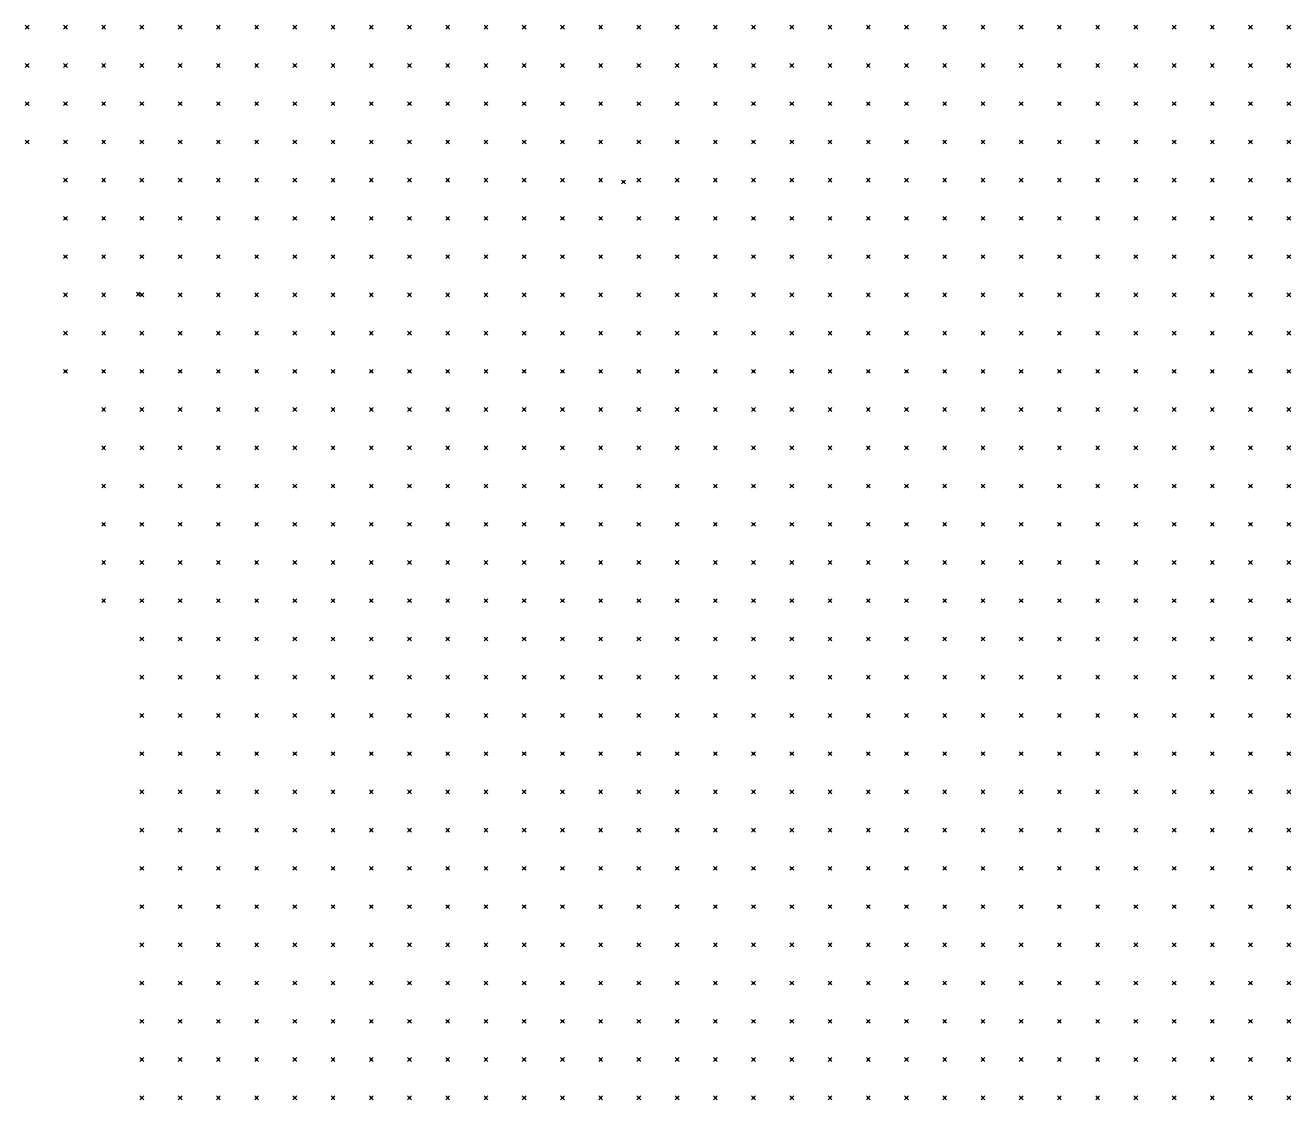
# Model space of a CAD drawing. Header units: metres. Extents: x 441556 to 446409, y 432338 to 461058.
# Drawn here: x 442424.8 to 442524, y 456023.1 to 456107.4 of the extents above; entities that cross this region are included whole.
import ezdxf

# ---------------------------------------------------------------- set-up
doc = ezdxf.new("R2010")
doc.units = ezdxf.units.M
doc.header["$MEASUREMENT"] = 0
doc.header["$PDMODE"] = 35
doc.header["$PDSIZE"] = 0.15
doc.layers.add('DTM-NOK-RevN_LIDAR_co_lidar', color=91, linetype='Continuous', lineweight=0)

msp = doc.modelspace()

# ---------------------------------------------------------------- linework, layer by layer
at = {"layer": 'DTM-NOK-RevN_LIDAR_co_lidar'}
for p in [(442424.907, 456107.248, 469.685), (442427.907, 456107.248, 470.584), (442430.906, 456107.248, 471.446), (442433.905, 456107.248, 471.819), (442436.905, 456107.248, 471.582), (442439.904, 456107.248, 470.623), (442442.903, 456107.248, 468.998), (442445.903, 456107.248, 466.921), (442448.902, 456107.248, 464.47), (442451.901, 456107.248, 462.023), (442454.901, 456107.248, 460.288), (442457.9, 456107.248, 459.197), (442460.9, 456107.248, 458.911), (442463.899, 456107.248, 458.748), (442466.898, 456107.248, 457.806), (442469.898, 456107.248, 458.006), (442472.897, 456107.248, 455.093), (442475.896, 456107.248, 456.347), (442478.896, 456107.248, 452.724), (442481.895, 456107.248, 444.944), (442484.894, 456107.248, 439.012), (442487.894, 456107.248, 438.399), (442490.893, 456107.248, 437.875), (442493.892, 456107.248, 435.14), (442496.892, 456107.248, 431.186), (442499.891, 456107.248, 426.348), (442502.89, 456107.248, 419.134), (442505.89, 456107.248, 411.948), (442508.889, 456107.248, 407.521), (442511.888, 456107.248, 405.025), (442514.888, 456107.248, 403.216), (442517.887, 456107.248, 401.283), (442520.886, 456107.248, 398.079), (442523.886, 456107.248, 393.665), (442424.907, 456104.248, 472.847), (442427.907, 456104.248, 473.996), (442430.906, 456104.248, 474.575), (442433.905, 456104.248, 474.472), (442436.905, 456104.248, 473.601), (442439.904, 456104.248, 471.986), (442442.903, 456104.248, 470.127), (442445.903, 456104.248, 467.993), (442448.902, 456104.248, 465.688), (442451.901, 456104.248, 463.746), (442454.901, 456104.248, 462.251), (442457.9, 456104.248, 461.977), (442460.9, 456104.248, 462.236), (442463.899, 456104.248, 462.502), (442466.898, 456104.248, 462.323), (442469.898, 456104.248, 462.473), (442472.897, 456104.248, 460.934), (442475.896, 456104.248, 459.719), (442478.896, 456104.248, 457.212), (442481.895, 456104.248, 450.014), (442484.894, 456104.248, 444.156), (442487.894, 456104.248, 442.036), (442490.893, 456104.248, 441.218), (442493.892, 456104.248, 437.589), (442496.892, 456104.248, 432.574), (442499.891, 456104.248, 426.948), (442502.89, 456104.248, 420.486), (442505.89, 456104.248, 413.694), (442508.889, 456104.248, 408.922), (442511.888, 456104.248, 406.415), (442514.888, 456104.248, 404.281), (442517.887, 456104.248, 402.571), (442520.886, 456104.248, 400.655), (442523.886, 456104.248, 397.802), (442424.907, 456101.249, 475.872), (442427.907, 456101.249, 476.611), (442430.906, 456101.249, 477.325), (442433.905, 456101.249, 477.409), (442436.905, 456101.249, 475.906), (442439.904, 456101.249, 473.752), (442442.903, 456101.249, 471.623), (442445.903, 456101.249, 469.459), (442448.902, 456101.249, 467.409), (442451.901, 456101.249, 465.498), (442454.901, 456101.249, 464.436), (442457.9, 456101.249, 464.496), (442460.9, 456101.249, 465.133), (442463.899, 456101.249, 465.734), (442466.898, 456101.249, 465.178), (442469.898, 456101.249, 465.282), (442472.897, 456101.249, 463.732), (442475.896, 456101.249, 460.366), (442478.896, 456101.249, 458.056), (442481.895, 456101.249, 453.101), (442484.894, 456101.249, 447.764), (442487.894, 456101.249, 443.808), (442490.893, 456101.249, 441.497), (442493.892, 456101.249, 438.174), (442496.892, 456101.249, 434.677), (442499.891, 456101.249, 429.878), (442502.89, 456101.249, 424.05), (442505.89, 456101.249, 417.565), (442508.889, 456101.249, 412.153), (442511.888, 456101.249, 408.67), (442514.888, 456101.249, 405.726), (442517.887, 456101.249, 403.74), (442520.886, 456101.249, 402.789), (442523.886, 456101.249, 402.004), (442424.907, 456098.25, 478.727), (442427.907, 456098.25, 479.543), (442430.906, 456098.25, 480.001), (442433.905, 456098.25, 480.124), (442436.905, 456098.25, 478.667), (442439.904, 456098.25, 476.006), (442442.903, 456098.25, 473.533), (442445.903, 456098.25, 471.543), (442448.902, 456098.25, 469.724), (442451.901, 456098.25, 468.073), (442454.901, 456098.25, 467.339), (442457.9, 456098.25, 467.558), (442460.9, 456098.25, 467.748), (442463.899, 456098.25, 467.781), (442466.898, 456098.25, 467.678), (442469.898, 456098.25, 467.17), (442472.897, 456098.25, 464.821), (442475.896, 456098.25, 462.704), (442478.896, 456098.25, 458.257), (442481.895, 456098.25, 453.067), (442484.894, 456098.25, 449.393), (442487.894, 456098.25, 444.919), (442490.893, 456098.25, 442.367), (442493.892, 456098.25, 439.134), (442496.892, 456098.25, 436.052), (442499.891, 456098.25, 432.593), (442502.89, 456098.25, 429.13), (442505.89, 456098.25, 424.127), (442508.889, 456098.25, 417.986), (442511.888, 456098.25, 412.569), (442514.888, 456098.25, 408.141), (442517.887, 456098.25, 405.497), (442520.886, 456098.25, 403.785), (442523.886, 456098.25, 403.074), (442427.907, 456095.25, 482.233), (442430.906, 456095.25, 482.851), (442433.905, 456095.25, 483.269), (442436.905, 456095.25, 482.008), (442439.904, 456095.25, 478.759), (442442.903, 456095.25, 475.741), (442445.903, 456095.25, 473.667), (442448.902, 456095.25, 471.826), (442451.901, 456095.25, 470.532), (442454.901, 456095.25, 469.549), (442457.9, 456095.25, 469.534), (442460.9, 456095.25, 469.705), (442463.899, 456095.25, 469.56), (442466.898, 456095.25, 469.175), (442469.898, 456095.25, 468.125), (442471.688, 456095.11, 467.668), (442472.897, 456095.25, 466.775), (442475.896, 456095.25, 463.416), (442478.896, 456095.25, 460.433), (442481.895, 456095.25, 455.939), (442484.894, 456095.25, 453.059), (442487.894, 456095.25, 447.777), (442490.893, 456095.25, 443.482), (442493.892, 456095.25, 440.565), (442496.892, 456095.25, 437.712), (442499.891, 456095.25, 434.392), (442502.89, 456095.25, 431.028), (442505.89, 456095.25, 427.564), (442508.889, 456095.25, 423.47), (442511.888, 456095.25, 418.373), (442514.888, 456095.25, 413.006), (442517.887, 456095.25, 408.695), (442520.886, 456095.25, 405.513), (442523.886, 456095.25, 403.828), (442427.907, 456092.251, 484.926), (442430.906, 456092.251, 485.578), (442433.905, 456092.251, 486.065), (442436.905, 456092.251, 485.105), (442439.904, 456092.251, 482.358), (442442.903, 456092.251, 479.008), (442445.903, 456092.251, 476.088), (442448.902, 456092.251, 474.06), (442451.901, 456092.251, 472.86), (442454.901, 456092.251, 471.97), (442457.9, 456092.251, 471.477), (442460.9, 456092.251, 471.132), (442463.899, 456092.251, 470.762), (442466.898, 456092.251, 469.931), (442469.898, 456092.251, 468.369), (442472.897, 456092.251, 466.804), (442475.896, 456092.251, 463.345), (442478.896, 456092.251, 460.343), (442481.895, 456092.251, 458.107), (442484.894, 456092.251, 454.957), (442487.894, 456092.251, 450.618), (442490.893, 456092.251, 444.483), (442493.892, 456092.251, 441.332), (442496.892, 456092.251, 438.594), (442499.891, 456092.251, 435.478), (442502.89, 456092.251, 432.205), (442505.89, 456092.251, 428.951), (442508.889, 456092.251, 425.787), (442511.888, 456092.251, 422.161), (442514.888, 456092.251, 417.32), (442517.887, 456092.251, 412.156), (442520.886, 456092.251, 408.641), (442523.886, 456092.251, 405.266), (442427.907, 456089.251, 488.082), (442430.906, 456089.251, 488.5), (442433.905, 456089.251, 487.878), (442436.905, 456089.251, 486.393), (442439.904, 456089.251, 484.294), (442442.903, 456089.251, 482.074), (442445.903, 456089.251, 479.402), (442448.902, 456089.251, 476.672), (442451.901, 456089.251, 475.058), (442454.901, 456089.251, 473.701), (442457.9, 456089.251, 472.809), (442460.9, 456089.251, 471.99), (442463.899, 456089.251, 471.08), (442466.898, 456089.251, 469.198), (442469.898, 456089.251, 467.455), (442472.897, 456089.251, 465.687), (442475.896, 456089.251, 463.247), (442478.896, 456089.251, 460.08), (442481.895, 456089.251, 457.66), (442484.894, 456089.251, 452.959), (442487.894, 456089.251, 450.289), (442490.893, 456089.251, 445.246), (442493.892, 456089.251, 441.967), (442496.892, 456089.251, 439.447), (442499.891, 456089.251, 436.482), (442502.89, 456089.251, 432.923), (442505.89, 456089.251, 429.411), (442508.889, 456089.251, 426.208), (442511.888, 456089.251, 422.89), (442514.888, 456089.251, 419.615), (442517.887, 456089.251, 416.135), (442520.886, 456089.251, 411.955), (442523.886, 456089.251, 408.227), (442427.907, 456086.252, 489.722), (442430.906, 456086.252, 489.168), (442433.625, 456086.303, 488.309), (442433.905, 456086.252, 487.926), (442436.905, 456086.252, 486.209), (442439.904, 456086.252, 484.294), (442442.903, 456086.252, 482.225), (442445.903, 456086.252, 480.026), (442448.902, 456086.252, 478.034), (442451.901, 456086.252, 476.274), (442454.901, 456086.252, 474.499), (442457.9, 456086.252, 473.25), (442460.9, 456086.252, 472.203), (442463.899, 456086.252, 470.834), (442466.898, 456086.252, 467.471), (442469.898, 456086.252, 466.357), (442472.897, 456086.252, 464.738), (442475.896, 456086.252, 462.273), (442478.896, 456086.252, 459.365), (442481.895, 456086.252, 456.404), (442484.894, 456086.252, 452.899), (442487.894, 456086.252, 450.251), (442490.893, 456086.252, 445.71), (442493.892, 456086.252, 442.369), (442496.892, 456086.252, 439.473), (442499.891, 456086.252, 436.158), (442502.89, 456086.252, 432.975), (442505.89, 456086.252, 429.829), (442508.889, 456086.252, 426.51), (442511.888, 456086.252, 423.139), (442514.888, 456086.252, 419.957), (442517.887, 456086.252, 417.145), (442520.886, 456086.252, 414.102), (442523.886, 456086.252, 410.431), (442427.907, 456083.253, 490.024), (442430.906, 456083.253, 488.738), (442433.905, 456083.253, 487.216), (442436.905, 456083.253, 485.428), (442439.904, 456083.253, 483.538), (442442.903, 456083.253, 481.604), (442445.903, 456083.253, 479.726), (442448.902, 456083.253, 477.914), (442451.901, 456083.253, 475.962), (442454.901, 456083.253, 474.123), (442457.9, 456083.253, 472.68), (442460.9, 456083.253, 471.292), (442463.899, 456083.253, 469.348), (442466.898, 456083.253, 466.749), (442469.898, 456083.253, 465.478), (442472.897, 456083.253, 463.791), (442475.896, 456083.253, 461.924), (442478.896, 456083.253, 458.957), (442481.895, 456083.253, 456.176), (442484.894, 456083.253, 453.39), (442487.894, 456083.253, 450.037), (442490.893, 456083.253, 445.601), (442493.892, 456083.253, 441.967), (442496.892, 456083.253, 438.942), (442499.891, 456083.253, 435.659), (442502.89, 456083.253, 432.483), (442505.89, 456083.253, 429.467), (442508.889, 456083.253, 426.406), (442511.888, 456083.253, 423.234), (442514.888, 456083.253, 420.064), (442517.887, 456083.253, 417.078), (442520.886, 456083.253, 413.788), (442523.886, 456083.253, 410.698), (442427.907, 456080.253, 489.855), (442430.906, 456080.253, 488.072), (442433.905, 456080.253, 486.315), (442436.905, 456080.253, 484.607), (442439.904, 456080.253, 482.82), (442442.903, 456080.253, 480.917), (442445.903, 456080.253, 479.055), (442448.902, 456080.253, 477.205), (442451.901, 456080.253, 475.27), (442454.901, 456080.253, 473.512), (442457.9, 456080.253, 471.72), (442460.9, 456080.253, 470), (442463.899, 456080.253, 467.93), (442466.898, 456080.253, 465.835), (442469.898, 456080.253, 464.482), (442472.897, 456080.253, 462.656), (442475.896, 456080.253, 460.575), (442478.896, 456080.253, 457.978), (442481.895, 456080.253, 454.7), (442484.894, 456080.253, 451.92), (442487.894, 456080.253, 448.19), (442490.893, 456080.253, 444.892), (442493.892, 456080.253, 441.576), (442496.892, 456080.253, 438.442), (442499.891, 456080.253, 435.223), (442502.89, 456080.253, 431.855), (442505.89, 456080.253, 428.575), (442508.889, 456080.253, 425.564), (442511.888, 456080.253, 422.593), (442514.888, 456080.253, 419.345), (442517.887, 456080.253, 416.048), (442520.886, 456080.253, 412.702), (442523.886, 456080.253, 409.276), (442430.906, 456077.254, 487.494), (442433.905, 456077.254, 485.671), (442436.905, 456077.254, 483.781), (442439.904, 456077.254, 481.903), (442442.903, 456077.254, 480.1), (442445.903, 456077.254, 478.202), (442448.902, 456077.254, 476.16), (442451.901, 456077.254, 474.266), (442454.901, 456077.254, 472.556), (442457.9, 456077.254, 470.766), (442460.9, 456077.254, 468.983), (442463.899, 456077.254, 467.02), (442466.898, 456077.254, 465.188), (442469.898, 456077.254, 463.247), (442472.897, 456077.254, 461.06), (442475.896, 456077.254, 459.289), (442478.896, 456077.254, 457.037), (442481.895, 456077.254, 453.731), (442484.894, 456077.254, 451.035), (442487.894, 456077.254, 447.772), (442490.893, 456077.254, 445.343), (442493.892, 456077.254, 441.164), (442496.892, 456077.254, 437.419), (442499.891, 456077.254, 434.195), (442502.89, 456077.254, 430.776), (442505.89, 456077.254, 427.398), (442508.889, 456077.254, 424.099), (442511.888, 456077.254, 420.806), (442514.888, 456077.254, 417.743), (442517.887, 456077.254, 414.472), (442520.886, 456077.254, 410.571), (442523.886, 456077.254, 407.687), (442430.906, 456074.255, 486.743), (442433.905, 456074.255, 484.644), (442436.905, 456074.255, 482.843), (442439.904, 456074.255, 481.004), (442442.903, 456074.255, 479.055), (442445.903, 456074.255, 477.193), (442448.902, 456074.255, 475.21), (442451.901, 456074.255, 473.279), (442454.901, 456074.255, 471.464), (442457.9, 456074.255, 469.67), (442460.9, 456074.255, 467.723), (442463.899, 456074.255, 465.712), (442466.898, 456074.255, 463.873), (442469.898, 456074.255, 461.82), (442472.897, 456074.255, 459.787), (442475.896, 456074.255, 457.796), (442478.896, 456074.255, 455.45), (442481.895, 456074.255, 453.248), (442484.894, 456074.255, 450.165), (442487.894, 456074.255, 447.689), (442490.893, 456074.255, 443.973), (442493.892, 456074.255, 440.244), (442496.892, 456074.255, 436.953), (442499.891, 456074.255, 433.638), (442502.89, 456074.255, 430.003), (442505.89, 456074.255, 426.105), (442508.889, 456074.255, 422.413), (442511.888, 456074.255, 419.092), (442514.888, 456074.255, 416.031), (442517.887, 456074.255, 412.739), (442520.886, 456074.255, 408.864), (442523.886, 456074.255, 406.559), (442430.906, 456071.255, 485.966), (442433.905, 456071.255, 483.881), (442436.905, 456071.255, 482.042), (442439.904, 456071.255, 480.101), (442442.903, 456071.255, 478.137), (442445.903, 456071.255, 476.201), (442448.902, 456071.255, 474.176), (442451.901, 456071.255, 472.409), (442454.901, 456071.255, 470.508), (442457.9, 456071.255, 468.56), (442460.9, 456071.255, 466.707), (442463.899, 456071.255, 464.616), (442466.898, 456071.255, 462.341), (442469.898, 456071.255, 460.166), (442472.897, 456071.255, 458.642), (442475.896, 456071.255, 456.444), (442478.896, 456071.255, 454.463), (442481.895, 456071.255, 452.746), (442484.894, 456071.255, 448.654), (442487.894, 456071.255, 447.102), (442490.893, 456071.255, 443.59), (442493.892, 456071.255, 440.061), (442496.892, 456071.255, 436.97), (442499.891, 456071.255, 433.643), (442502.89, 456071.255, 429.589), (442505.89, 456071.255, 425.036), (442508.889, 456071.255, 420.933), (442511.888, 456071.255, 417.554), (442514.888, 456071.255, 414.527), (442517.887, 456071.255, 411.502), (442520.886, 456071.255, 408.176), (442523.886, 456071.255, 405.693), (442430.906, 456068.256, 485.142), (442433.905, 456068.256, 483.125), (442436.905, 456068.256, 481.192), (442439.904, 456068.256, 479.203), (442442.903, 456068.256, 477.145), (442445.903, 456068.256, 475.113), (442448.902, 456068.256, 473.141), (442451.901, 456068.256, 471.261), (442454.901, 456068.256, 469.294), (442457.9, 456068.256, 467.328), (442460.9, 456068.256, 465.217), (442463.899, 456068.256, 463.106), (442466.898, 456068.256, 461.027), (442469.898, 456068.256, 458.71), (442472.897, 456068.256, 457.165), (442475.896, 456068.256, 455.518), (442478.896, 456068.256, 453.309), (442481.895, 456068.256, 451.349), (442484.894, 456068.256, 448.421), (442487.894, 456068.256, 446.296), (442490.893, 456068.256, 443.4), (442493.892, 456068.256, 440.172), (442496.892, 456068.256, 437.089), (442499.891, 456068.256, 433.831), (442502.89, 456068.256, 430.051), (442505.89, 456068.256, 425.478), (442508.889, 456068.256, 420.598), (442511.888, 456068.256, 416.478), (442514.888, 456068.256, 413.362), (442517.887, 456068.256, 410.568), (442520.886, 456068.256, 407.735), (442523.886, 456068.256, 405.216), (442430.906, 456065.257, 484.407), (442433.905, 456065.257, 482.417), (442436.905, 456065.257, 480.363), (442439.904, 456065.257, 478.287), (442442.903, 456065.257, 476.198), (442445.903, 456065.257, 474.042), (442448.902, 456065.257, 471.966), (442451.901, 456065.257, 470.062), (442454.901, 456065.257, 467.984), (442457.9, 456065.257, 466.12), (442460.9, 456065.257, 464.137), (442463.899, 456065.257, 462.025), (442466.898, 456065.257, 459.719), (442469.898, 456065.257, 457.579), (442472.897, 456065.257, 456.124), (442475.896, 456065.257, 454.573), (442478.896, 456065.257, 452.363), (442481.895, 456065.257, 449.831), (442484.894, 456065.257, 447.842), (442487.894, 456065.257, 445.641), (442490.893, 456065.257, 443.18), (442493.892, 456065.257, 440.094), (442496.892, 456065.257, 436.84), (442499.891, 456065.257, 433.668), (442502.89, 456065.257, 430.418), (442505.89, 456065.257, 426.631), (442508.889, 456065.257, 421.619), (442511.888, 456065.257, 416.783), (442514.888, 456065.257, 413.546), (442517.887, 456065.257, 410.476), (442520.886, 456065.257, 407.422), (442523.886, 456065.257, 404.871), (442430.906, 456062.257, 483.582), (442433.905, 456062.257, 481.544), (442436.905, 456062.257, 479.556), (442439.904, 456062.257, 477.43), (442442.903, 456062.257, 475.255), (442445.903, 456062.257, 473.129), (442448.902, 456062.257, 470.972), (442451.901, 456062.257, 468.955), (442454.901, 456062.257, 466.867), (442457.9, 456062.257, 464.796), (442460.9, 456062.257, 463.014), (442463.899, 456062.257, 460.985), (442466.898, 456062.257, 458.459), (442469.898, 456062.257, 456.628), (442472.897, 456062.257, 455.149), (442475.896, 456062.257, 453.55), (442478.896, 456062.257, 451.338), (442481.895, 456062.257, 448.456), (442484.894, 456062.257, 446.76), (442487.894, 456062.257, 445.135), (442490.893, 456062.257, 442.277), (442493.892, 456062.257, 439.475), (442496.892, 456062.257, 436.486), (442499.891, 456062.257, 433.557), (442502.89, 456062.257, 430.61), (442505.89, 456062.257, 427.331), (442508.889, 456062.257, 423.302), (442511.888, 456062.257, 418.972), (442514.888, 456062.257, 415.403), (442517.887, 456062.257, 411.968), (442520.886, 456062.257, 407.966), (442523.886, 456062.257, 404.836), (442433.905, 456059.258, 480.584), (442436.905, 456059.258, 478.632), (442439.904, 456059.258, 476.481), (442442.903, 456059.258, 474.227), (442445.903, 456059.258, 472.127), (442448.902, 456059.258, 470.045), (442451.901, 456059.258, 467.944), (442454.901, 456059.258, 465.899), (442457.9, 456059.258, 463.528), (442460.9, 456059.258, 461.422), (442463.899, 456059.258, 459.784), (442466.898, 456059.258, 457.64), (442469.898, 456059.258, 455.712), (442472.897, 456059.258, 454.011), (442475.896, 456059.258, 452.168), (442478.896, 456059.258, 450.203), (442481.895, 456059.258, 447.58), (442484.894, 456059.258, 445.783), (442487.894, 456059.258, 444.054), (442490.893, 456059.258, 441.166), (442493.892, 456059.258, 438.753), (442496.892, 456059.258, 436.15), (442499.891, 456059.258, 433.474), (442502.89, 456059.258, 430.785), (442505.89, 456059.258, 427.79), (442508.889, 456059.258, 424.527), (442511.888, 456059.258, 420.952), (442514.888, 456059.258, 417.349), (442517.887, 456059.258, 413.817), (442520.886, 456059.258, 409.58), (442523.886, 456059.258, 405.77), (442433.905, 456056.259, 479.635), (442436.905, 456056.259, 477.673), (442439.904, 456056.259, 475.419), (442442.903, 456056.259, 473.115), (442445.903, 456056.259, 470.958), (442448.902, 456056.259, 468.895), (442451.901, 456056.259, 467.008), (442454.901, 456056.259, 464.988), (442457.9, 456056.259, 462.452), (442460.9, 456056.259, 459.99), (442463.899, 456056.259, 458.381), (442466.898, 456056.259, 456.719), (442469.898, 456056.259, 454.845), (442472.897, 456056.259, 453.091), (442475.896, 456056.259, 450.824), (442478.896, 456056.259, 449.096), (442481.895, 456056.259, 446.789), (442484.894, 456056.259, 444.62), (442487.894, 456056.259, 442.516), (442490.893, 456056.259, 440.291), (442493.892, 456056.259, 438), (442496.892, 456056.259, 435.552), (442499.891, 456056.259, 432.991), (442502.89, 456056.259, 430.522), (442505.89, 456056.259, 427.926), (442508.889, 456056.259, 424.979), (442511.888, 456056.259, 421.798), (442514.888, 456056.259, 418.56), (442517.887, 456056.259, 415.251), (442520.886, 456056.259, 411.51), (442523.886, 456056.259, 407.354), (442433.905, 456053.259, 478.782), (442436.905, 456053.259, 476.787), (442439.904, 456053.259, 474.472), (442442.903, 456053.259, 472.204), (442445.903, 456053.259, 469.968), (442448.902, 456053.259, 467.745), (442451.901, 456053.259, 466.049), (442454.901, 456053.259, 464.062), (442457.9, 456053.259, 461.546), (442460.9, 456053.259, 458.997), (442463.899, 456053.259, 456.948), (442466.898, 456053.259, 455.078), (442469.898, 456053.259, 453.697), (442472.897, 456053.259, 452.055), (442475.896, 456053.259, 449.888), (442478.896, 456053.259, 448.076), (442481.895, 456053.259, 445.801), (442484.894, 456053.259, 443.362), (442487.894, 456053.259, 441.009), (442490.893, 456053.259, 439.198), (442493.892, 456053.259, 436.986), (442496.892, 456053.259, 434.669), (442499.891, 456053.259, 432.264), (442502.89, 456053.259, 429.896), (442505.89, 456053.259, 427.479), (442508.889, 456053.259, 424.871), (442511.888, 456053.259, 422.088), (442514.888, 456053.259, 419.176), (442517.887, 456053.259, 416.254), (442520.886, 456053.259, 412.948), (442523.886, 456053.259, 408.94), (442433.905, 456050.26, 477.95), (442436.905, 456050.26, 475.842), (442439.904, 456050.26, 473.587), (442442.903, 456050.26, 471.467), (442445.903, 456050.26, 469.228), (442448.902, 456050.26, 466.898), (442451.901, 456050.26, 465.028), (442454.901, 456050.26, 462.994), (442457.9, 456050.26, 460.676), (442460.9, 456050.26, 458.116), (442463.899, 456050.26, 455.839), (442466.898, 456050.26, 453.578), (442469.898, 456050.26, 452.304), (442472.897, 456050.26, 450.855), (442475.896, 456050.26, 448.952), (442478.896, 456050.26, 447.23), (442481.895, 456050.26, 444.656), (442484.894, 456050.26, 442.494), (442487.894, 456050.26, 440.03), (442490.893, 456050.26, 438.126), (442493.892, 456050.26, 436.007), (442496.892, 456050.26, 433.763), (442499.891, 456050.26, 431.552), (442502.89, 456050.26, 429.313), (442505.89, 456050.26, 426.91), (442508.889, 456050.26, 424.43), (442511.888, 456050.26, 421.921), (442514.888, 456050.26, 419.309), (442517.887, 456050.26, 416.667), (442520.886, 456050.26, 413.725), (442523.886, 456050.26, 410.166), (442433.905, 456047.261, 476.933), (442436.905, 456047.261, 474.843), (442439.904, 456047.261, 472.65), (442442.903, 456047.261, 470.535), (442445.903, 456047.261, 468.449), (442448.902, 456047.261, 466.27), (442451.901, 456047.261, 464.061), (442454.901, 456047.261, 461.916), (442457.9, 456047.261, 459.742), (442460.9, 456047.261, 457.31), (442463.899, 456047.261, 454.988), (442466.898, 456047.261, 452.992), (442469.898, 456047.261, 451.288), (442472.897, 456047.261, 449.853), (442475.896, 456047.261, 447.959), (442478.896, 456047.261, 446.248), (442481.895, 456047.261, 443.515), (442484.894, 456047.261, 441.892), (442487.894, 456047.261, 439.715), (442490.893, 456047.261, 437.325), (442493.892, 456047.261, 435.13), (442496.892, 456047.261, 432.9), (442499.891, 456047.261, 430.716), (442502.89, 456047.261, 428.579), (442505.89, 456047.261, 426.302), (442508.889, 456047.261, 423.92), (442511.888, 456047.261, 421.614), (442514.888, 456047.261, 419.305), (442517.887, 456047.261, 416.756), (442520.886, 456047.261, 413.948), (442523.886, 456047.261, 410.74), (442433.905, 456044.261, 476.078), (442436.905, 456044.261, 473.989), (442439.904, 456044.261, 471.814), (442442.903, 456044.261, 469.629), (442445.903, 456044.261, 467.579), (442448.902, 456044.261, 465.544), (442451.901, 456044.261, 463.271), (442454.901, 456044.261, 461.111), (442457.9, 456044.261, 458.976), (442460.9, 456044.261, 456.682), (442463.899, 456044.261, 454.544), (442466.898, 456044.261, 452.577), (442469.898, 456044.261, 450.641), (442472.897, 456044.261, 448.47), (442475.896, 456044.261, 446.905), (442478.896, 456044.261, 444.967), (442481.895, 456044.261, 443.061), (442484.894, 456044.261, 440.996), (442487.894, 456044.261, 438.818), (442490.893, 456044.261, 436.383), (442493.892, 456044.261, 434.186), (442496.892, 456044.261, 431.969), (442499.891, 456044.261, 429.793), (442502.89, 456044.261, 427.59), (442505.89, 456044.261, 425.406), (442508.889, 456044.261, 423.251), (442511.888, 456044.261, 421.116), (442514.888, 456044.261, 418.908), (442517.887, 456044.261, 416.316), (442520.886, 456044.261, 413.617), (442523.886, 456044.261, 410.813), (442433.905, 456041.262, 475.193), (442436.905, 456041.262, 473.114), (442439.904, 456041.262, 470.959), (442442.903, 456041.262, 468.78), (442445.903, 456041.262, 466.706), (442448.902, 456041.262, 464.624), (442451.901, 456041.262, 462.452), (442454.901, 456041.262, 460.317), (442457.9, 456041.262, 458.092), (442460.9, 456041.262, 455.839), (442463.899, 456041.262, 453.921), (442466.898, 456041.262, 451.823), (442469.898, 456041.262, 450.143), (442472.897, 456041.262, 447.061), (442475.896, 456041.262, 445.556), (442478.896, 456041.262, 443.394), (442481.895, 456041.262, 441.733), (442484.894, 456041.262, 439.798), (442487.894, 456041.262, 437.516), (442490.893, 456041.262, 435.437), (442493.892, 456041.262, 433.243), (442496.892, 456041.262, 431.028), (442499.891, 456041.262, 428.903), (442502.89, 456041.262, 426.679), (442505.89, 456041.262, 424.528), (442508.889, 456041.262, 422.472), (442511.888, 456041.262, 420.305), (442514.888, 456041.262, 417.886), (442517.887, 456041.262, 415.236), (442520.886, 456041.262, 412.796), (442523.886, 456041.262, 410.177), (442433.905, 456038.263, 474.097), (442436.905, 456038.263, 472.037), (442439.904, 456038.263, 470.088), (442442.903, 456038.263, 468.046), (442445.903, 456038.263, 465.869), (442448.902, 456038.263, 463.622), (442451.901, 456038.263, 461.348), (442454.901, 456038.263, 459.237), (442457.9, 456038.263, 457.14), (442460.9, 456038.263, 455), (442463.899, 456038.263, 453.004), (442466.898, 456038.263, 450.774), (442469.898, 456038.263, 448.851), (442472.897, 456038.263, 446.281), (442475.896, 456038.263, 444.052), (442478.896, 456038.263, 441.754), (442481.895, 456038.263, 440.218), (442484.894, 456038.263, 438.824), (442487.894, 456038.263, 436.344), (442490.893, 456038.263, 434.213), (442493.892, 456038.263, 432.229), (442496.892, 456038.263, 429.949), (442499.891, 456038.263, 427.637), (442502.89, 456038.263, 425.542), (442505.89, 456038.263, 423.559), (442508.889, 456038.263, 421.543), (442511.888, 456038.263, 419.354), (442514.888, 456038.263, 416.744), (442517.887, 456038.263, 413.914), (442520.886, 456038.263, 411.542), (442523.886, 456038.263, 409.193), (442433.905, 456035.263, 473.152), (442436.905, 456035.263, 470.999), (442439.904, 456035.263, 469.133), (442442.903, 456035.263, 467.167), (442445.903, 456035.263, 464.961), (442448.902, 456035.263, 462.759), (442451.901, 456035.263, 460.517), (442454.901, 456035.263, 458.27), (442457.9, 456035.263, 456.223), (442460.9, 456035.263, 454.058), (442463.899, 456035.263, 451.954), (442466.898, 456035.263, 449.852), (442469.898, 456035.263, 447.686), (442472.897, 456035.263, 445.614), (442475.896, 456035.263, 442.844), (442478.896, 456035.263, 440.535), (442481.895, 456035.263, 438.666), (442484.894, 456035.263, 437.375), (442487.894, 456035.263, 435.192), (442490.893, 456035.263, 433.126), (442493.892, 456035.263, 431.174), (442496.892, 456035.263, 428.945), (442499.891, 456035.263, 426.655), (442502.89, 456035.263, 424.543), (442505.89, 456035.263, 422.484), (442508.889, 456035.263, 420.389), (442511.888, 456035.263, 418.273), (442514.888, 456035.263, 415.782), (442517.887, 456035.263, 412.868), (442520.886, 456035.263, 410.322), (442523.886, 456035.263, 408.009), (442433.905, 456032.264, 472.205), (442436.905, 456032.264, 470.099), (442439.904, 456032.264, 468.126), (442442.903, 456032.264, 466.153), (442445.903, 456032.264, 464.015), (442448.902, 456032.264, 461.885), (442451.901, 456032.264, 459.812), (442454.901, 456032.264, 457.595), (442457.9, 456032.264, 455.487), (442460.9, 456032.264, 453.271), (442463.899, 456032.264, 451.223), (442466.898, 456032.264, 449.287), (442469.898, 456032.264, 446.679), (442472.897, 456032.264, 444.367), (442475.896, 456032.264, 441.6), (442478.896, 456032.264, 439.261), (442481.895, 456032.264, 437.323), (442484.894, 456032.264, 435.208), (442487.894, 456032.264, 433.714), (442490.893, 456032.264, 431.737), (442493.892, 456032.264, 429.645), (442496.892, 456032.264, 427.604), (442499.891, 456032.264, 425.476), (442502.89, 456032.264, 423.38), (442505.89, 456032.264, 421.337), (442508.889, 456032.264, 419.268), (442511.888, 456032.264, 417.099), (442514.888, 456032.264, 414.598), (442517.887, 456032.264, 411.794), (442520.886, 456032.264, 409.211), (442523.886, 456032.264, 406.876), (442433.905, 456029.265, 471.069), (442436.905, 456029.265, 469.172), (442439.904, 456029.265, 467.322), (442442.903, 456029.265, 465.3), (442445.903, 456029.265, 463.118), (442448.902, 456029.265, 461.017), (442451.901, 456029.265, 458.99), (442454.901, 456029.265, 456.979), (442457.9, 456029.265, 454.816), (442460.9, 456029.265, 452.627), (442463.899, 456029.265, 450.147), (442466.898, 456029.265, 448.173), (442469.898, 456029.265, 446.172), (442472.897, 456029.265, 443.319), (442475.896, 456029.265, 440.754), (442478.896, 456029.265, 438.391), (442481.895, 456029.265, 435.984), (442484.894, 456029.265, 433.52), (442487.894, 456029.265, 431.681), (442490.893, 456029.265, 430.024), (442493.892, 456029.265, 428.229), (442496.892, 456029.265, 426.254), (442499.891, 456029.265, 424.181), (442502.89, 456029.265, 422.087), (442505.89, 456029.265, 420.041), (442508.889, 456029.265, 417.961), (442511.888, 456029.265, 415.698), (442514.888, 456029.265, 413.083), (442517.887, 456029.265, 410.164), (442520.886, 456029.265, 407.414), (442523.886, 456029.265, 404.966), (442433.905, 456026.265, 470.067), (442436.905, 456026.265, 468.122), (442439.904, 456026.265, 466.242), (442442.903, 456026.265, 464.404), (442445.903, 456026.265, 462.504), (442448.902, 456026.265, 460.513), (442451.901, 456026.265, 458.458), (442454.901, 456026.265, 456.103), (442457.9, 456026.265, 453.86), (442460.9, 456026.265, 452.126), (442463.899, 456026.265, 449.877), (442466.898, 456026.265, 447.804), (442469.898, 456026.265, 445.628), (442472.897, 456026.265, 442.606), (442475.896, 456026.265, 440.1), (442478.896, 456026.265, 438.024), (442481.895, 456026.265, 436.124), (442484.894, 456026.265, 432.606), (442487.894, 456026.265, 429.841), (442490.893, 456026.265, 428.402), (442493.892, 456026.265, 426.726), (442496.892, 456026.265, 424.742), (442499.891, 456026.265, 422.546), (442502.89, 456026.265, 420.394), (442505.89, 456026.265, 418.374), (442508.889, 456026.265, 416.201), (442511.888, 456026.265, 413.865), (442514.888, 456026.265, 411.341), (442517.887, 456026.265, 408.47), (442520.886, 456026.265, 405.772), (442523.886, 456026.265, 403.58), (442433.905, 456023.266, 468.827), (442436.905, 456023.266, 466.625), (442439.904, 456023.266, 464.807), (442442.903, 456023.266, 463.366), (442445.903, 456023.266, 461.582), (442448.902, 456023.266, 459.26), (442451.901, 456023.266, 457.003), (442454.901, 456023.266, 455.092), (442457.9, 456023.266, 453.029), (442460.9, 456023.266, 450.835), (442463.899, 456023.266, 448.527), (442466.898, 456023.266, 446.514), (442469.898, 456023.266, 443.825), (442472.897, 456023.266, 441.558), (442475.896, 456023.266, 439.009), (442478.896, 456023.266, 437.178), (442481.895, 456023.266, 435.202), (442484.894, 456023.266, 432.498), (442487.894, 456023.266, 429.004), (442490.893, 456023.266, 426.559), (442493.892, 456023.266, 424.675), (442496.892, 456023.266, 422.742), (442499.891, 456023.266, 420.694), (442502.89, 456023.266, 418.6), (442505.89, 456023.266, 416.463), (442508.889, 456023.266, 414.32), (442511.888, 456023.266, 412.196), (442514.888, 456023.266, 409.704), (442517.887, 456023.266, 406.794), (442520.886, 456023.266, 404.355), (442523.886, 456023.266, 402.393)]:
    msp.add_point(p, dxfattribs=at)

doc.saveas('drawing.dxf')
